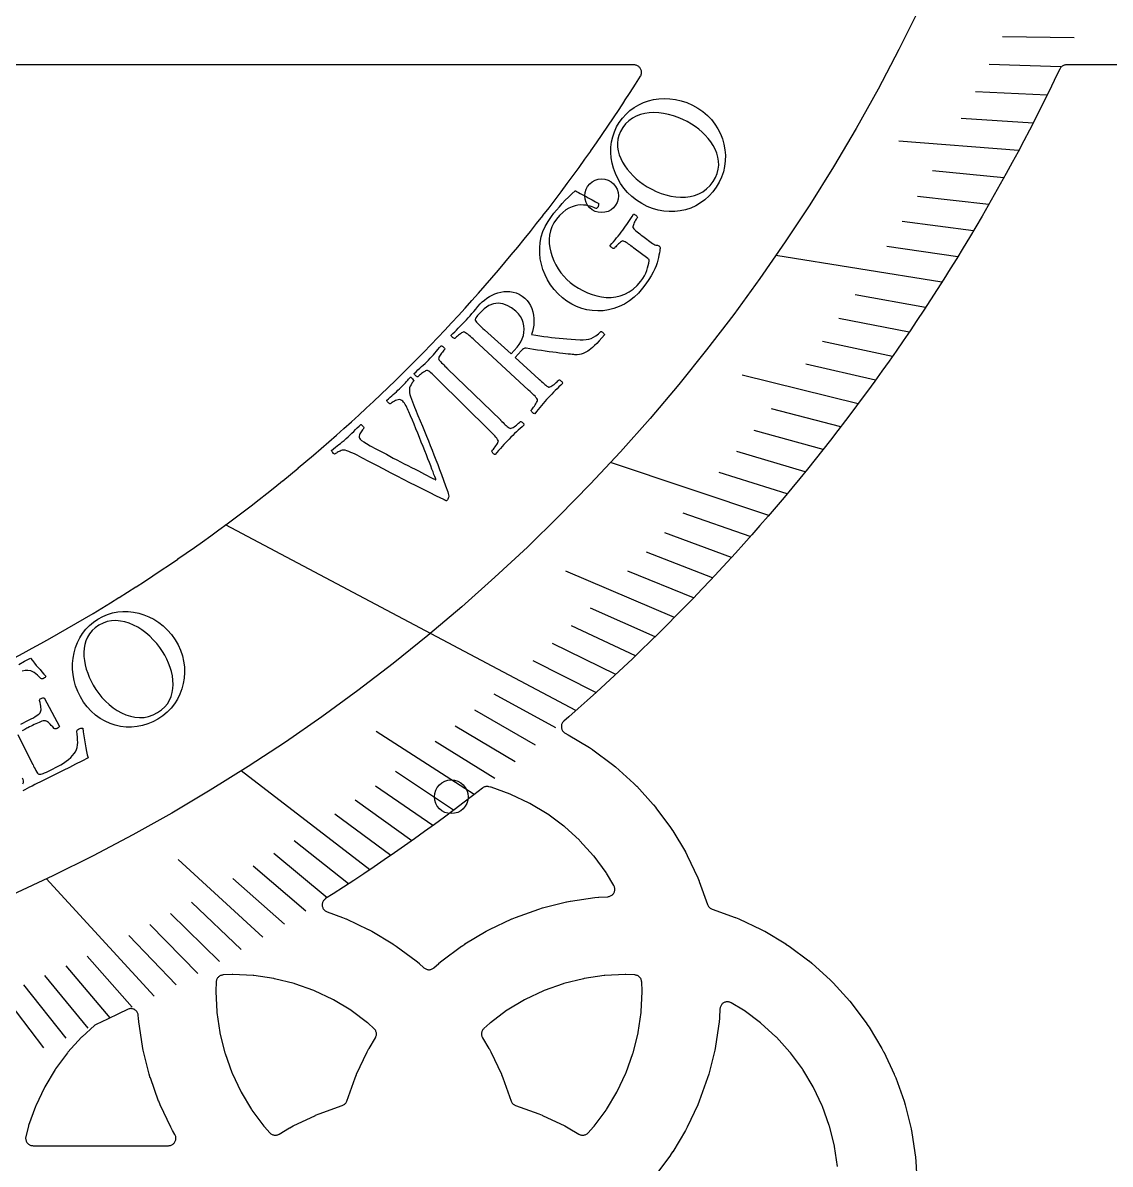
# Model space of a CAD drawing. Header units: millimetres. Extents: x -94 to 94, y -94 to 94.
# Drawn here: x 26.01 to 62.63, y -38.9 to -0.47 of the extents above; entities that cross this region are included whole.
import ezdxf

# ---------------------------------------------------------------- set-up
doc = ezdxf.new("R2010")
doc.units = ezdxf.units.MM
for name, color, linetype in [('CUT_INNER', 6, 'Continuous'), ('ENGRAVE', 7, 'Continuous'), ('ENGRAVE_FINE', 8, 'Continuous'), ('TEXT', 5, 'Continuous')]:
    doc.layers.add(name, color=color, linetype=linetype)

msp = doc.modelspace()

# ---------------------------------------------------------------- linework, layer by layer
at = {"layer": 'CUT_INNER'}
for points in [[(25.7277, -21.8462), (26.0256, -21.6882), (26.027, -21.6874), (26.3239, -21.5276), (26.3252, -21.5268), (26.6212, -21.3651), (26.6225, -21.3644), (26.9175, -21.2009), (26.9188, -21.2001), (27.2127, -21.0348), (27.2141, -21.034), (27.507, -20.8669), (27.5083, -20.8662), (27.8002, -20.6972), (27.8015, -20.6965), (28.0924, -20.5258), (28.0937, -20.525), (28.3835, -20.3525), (28.3848, -20.3517), (28.6735, -20.1774), (28.6748, -20.1766), (28.9625, -20.0006), (28.9638, -19.9998), (29.2503, -19.822), (29.2517, -19.8212), (29.5371, -19.6417), (29.5384, -19.6408), (29.8228, -19.4595), (29.8241, -19.4587), (30.1073, -19.2757), (30.1086, -19.2748), (30.3907, -19.0901), (30.392, -19.0892), (30.673, -18.9027), (30.6742, -18.9019), (30.9541, -18.7137), (30.9553, -18.7128), (31.234, -18.5229), (31.2353, -18.522), (31.5128, -18.3304), (31.514, -18.3295), (31.7903, -18.1362), (31.7916, -18.1353), (32.0667, -17.9402), (32.068, -17.9394), (32.3419, -17.7426), (32.3431, -17.7417), (32.6158, -17.5434), (32.6171, -17.5424), (32.8886, -17.3424), (32.8898, -17.3415), (33.16, -17.1398), (33.1613, -17.1388), (33.4303, -16.9355), (33.4315, -16.9345), (33.6993, -16.7295), (33.7005, -16.7286), (33.967, -16.5219), (33.9682, -16.521), (34.2334, -16.3127), (34.2346, -16.3117), (34.4985, -16.1018), (34.4997, -16.1008), (34.7624, -15.8893), (34.7636, -15.8883), (35.0249, -15.6752), (35.0261, -15.6742), (35.2861, -15.4595), (35.2873, -15.4585), (35.546, -15.2422), (35.5472, -15.2412), (35.8046, -15.0233), (35.8057, -15.0223), (36.0618, -14.8028), (36.0629, -14.8018), (36.3176, -14.5807), (36.3188, -14.5797), (36.5721, -14.3571), (36.5732, -14.3561), (36.8252, -14.1319), (36.8263, -14.1309), (37.0769, -13.9052), (37.078, -13.9042), (37.3272, -13.6769), (37.3283, -13.6759), (37.5761, -13.4471), (37.5772, -13.4461), (37.8236, -13.2158), (37.8247, -13.2148), (38.0697, -12.983), (38.0708, -12.9819), (38.3143, -12.7486), (38.3154, -12.7476), (38.5575, -12.5128), (38.5586, -12.5117), (38.7993, -12.2755), (38.8004, -12.2744), (39.0395, -12.0367), (39.0406, -12.0356), (39.2784, -11.7964), (39.2794, -11.7953), (39.5157, -11.5546), (39.5168, -11.5535), (39.7515, -11.3115), (39.7526, -11.3103), (39.9859, -11.0668), (39.987, -11.0657), (40.2187, -10.8208), (40.2198, -10.8196), (40.4501, -10.5733), (40.4511, -10.5721), (40.6799, -10.3244), (40.6809, -10.3232), (40.9082, -10.074), (40.9092, -10.0729), (41.1349, -9.8223), (41.1359, -9.8212), (41.3601, -9.5693), (41.3611, -9.5681), (41.5837, -9.3148), (41.5847, -9.3136), (41.8058, -9.0589), (41.8068, -9.0578), (42.0263, -8.8018), (42.0273, -8.8006), (42.2452, -8.5432), (42.2462, -8.542), (42.4625, -8.2833), (42.4635, -8.2821), (42.6782, -8.0221), (42.6792, -8.0209), (42.8923, -7.7596), (42.8933, -7.7584), (43.1048, -7.4958), (43.1058, -7.4946), (43.3157, -7.2306), (43.3166, -7.2294), (43.5249, -6.9642), (43.5259, -6.963), (43.7325, -6.6965), (43.7335, -6.6953), (43.9385, -6.4275), (43.9394, -6.4263), (44.1428, -6.1573), (44.1437, -6.1561), (44.3455, -5.8858), (44.3464, -5.8846), (44.5464, -5.6131), (44.5473, -5.6119), (44.7457, -5.3391), (44.7466, -5.3379), (44.9433, -5.064), (44.9442, -5.0627), (45.1393, -4.7876), (45.1401, -4.7864), (45.3335, -4.51), (45.3343, -4.5088), (45.526, -4.2313), (45.5269, -4.23), (45.7168, -3.9514), (45.7176, -3.9501), (45.9059, -3.6703), (45.9067, -3.669), (46.0932, -3.388), (46.0941, -3.3867), (46.2788, -3.1046), (46.2797, -3.1033), (46.4627, -2.8201), (46.4635, -2.8188), (46.6448, -2.5344), (46.6456, -2.5331), (46.8092, -2.2731), (46.8211, -2.252), (46.8309, -2.2298), (46.8385, -2.2068), (46.8438, -2.1832), (46.8468, -2.1592), (46.8475, -2.135), (46.8459, -2.1108), (46.8419, -2.0869), (46.8356, -2.0635), (46.8271, -2.0409), (46.8164, -2.0191), (46.8037, -1.9985), (46.789, -1.9792), (46.7726, -1.9615), (46.7545, -1.9454), (46.7349, -1.9311), (46.714, -1.9188), (46.6921, -1.9086), (46.6692, -1.9005), (46.6457, -1.8947), (46.6218, -1.8912), (46.5976, -1.89), (22.5506, -1.89)], [(89.4993, -1.89), (61.1564, -1.89), (61.1309, -1.8913), (61.1056, -1.8952), (61.0809, -1.9017), (61.0569, -1.9107), (61.034, -1.922), (61.0124, -1.9357), (60.9922, -1.9515), (60.9738, -1.9692), (60.9573, -1.9888), (60.9429, -2.0099), (60.9308, -2.0324), (60.8378, -2.2274), (60.6573, -2.6002), (60.4745, -2.9718), (60.2894, -3.3423), (60.1021, -3.7117), (59.9125, -4.0799), (59.7206, -4.4469), (59.5265, -4.8128), (59.3302, -5.1774), (59.1316, -5.5408), (58.9308, -5.9031), (58.7278, -6.264), (58.5226, -6.6237), (58.3151, -6.9822), (58.1055, -7.3394), (57.8937, -7.6953), (57.6797, -8.0498), (57.4635, -8.4031), (57.2452, -8.755), (57.0247, -9.1056), (56.802, -9.4548), (56.5773, -9.8027), (56.3503, -10.1491), (56.1213, -10.4942), (55.8902, -10.8378), (55.6569, -11.18), (55.4216, -11.5208), (55.1842, -11.8602), (54.9447, -12.198), (54.7031, -12.5344), (54.4595, -12.8693), (54.2138, -13.2027), (53.966, -13.5346), (53.7163, -13.865), (53.4645, -14.1938), (53.2107, -14.5211), (52.9549, -14.8468), (52.6971, -15.171), (52.4374, -15.4935), (52.1756, -15.8145), (51.9119, -16.1338), (51.6462, -16.4515), (51.3786, -16.7676), (51.1091, -17.082), (50.8376, -17.3948), (50.5642, -17.7059), (50.2889, -18.0153), (50.0118, -18.323), (49.7327, -18.629), (49.4518, -18.9333), (49.169, -19.2359), (48.8843, -19.5367), (48.5978, -19.8358), (48.3095, -20.1331), (48.0194, -20.4286), (47.7274, -20.7224), (47.4337, -21.0143), (47.1382, -21.3045), (46.8409, -21.5928), (46.5418, -21.8793), (46.241, -22.1639), (45.9384, -22.4468), (45.6341, -22.7277), (45.3281, -23.0068), (45.0204, -23.284), (44.711, -23.5592), (44.3999, -23.8326), (44.2337, -23.9769), (44.2162, -23.9936), (44.2004, -24.012), (44.1865, -24.0318), (44.1745, -24.0528), (44.1647, -24.0749), (44.157, -24.0978), (44.1515, -24.1214), (44.1484, -24.1453), (44.1476, -24.1695), (44.1491, -24.1937), (44.153, -24.2175), (44.1591, -24.2409), (44.1675, -24.2636), (44.1781, -24.2854), (44.1907, -24.306), (44.2052, -24.3254), (44.2215, -24.3432), (44.2395, -24.3594), (44.2589, -24.3738), (44.2797, -24.3862), (44.3767, -24.438), (44.382, -24.4411), (45.0927, -24.867), (45.0978, -24.8703), (45.2007, -24.939), (45.2057, -24.9425), (45.8712, -25.4361), (45.876, -25.4398), (45.9716, -25.5183), (45.9763, -25.5223), (46.5901, -26.0787), (46.5946, -26.0829), (46.6821, -26.1704), (46.6863, -26.1749), (47.2427, -26.7887), (47.2467, -26.7934), (47.3252, -26.889), (47.3289, -26.8938), (47.8225, -27.5593), (47.826, -27.5643), (47.8947, -27.6672), (47.898, -27.6723), (48.3239, -28.383), (48.327, -28.3883), (48.3853, -28.4974), (48.388, -28.5029), (48.7423, -29.2518), (48.7447, -29.2575), (48.7921, -29.3717), (48.7943, -29.3775), (49.0729, -30.156), (49.0822, -30.1787), (49.0938, -30.2003), (49.1074, -30.2207), (49.123, -30.2397), (49.1403, -30.257), (49.1593, -30.2726), (49.1797, -30.2862), (49.2013, -30.2978), (49.224, -30.3071), (50.0025, -30.5857), (50.0083, -30.5879), (50.1225, -30.6353), (50.1282, -30.6377), (50.8771, -30.992), (50.8826, -30.9947), (50.9917, -31.053), (50.997, -31.0561), (51.7077, -31.482), (51.7128, -31.4853), (51.8157, -31.554), (51.8207, -31.5575), (52.4862, -32.0511), (52.491, -32.0548), (52.5866, -32.1333), (52.5913, -32.1373), (53.2051, -32.6937), (53.2096, -32.6979), (53.2971, -32.7854), (53.3013, -32.7899), (53.8577, -33.4037), (53.8617, -33.4084), (53.9402, -33.504), (53.9439, -33.5088), (54.4375, -34.1743), (54.441, -34.1793), (54.5097, -34.2822), (54.513, -34.2873), (54.9389, -34.998), (54.942, -35.0033), (55.0003, -35.1124), (55.003, -35.1179), (55.3573, -35.8668), (55.3597, -35.8725), (55.4071, -35.9867), (55.4093, -35.9925), (55.6884, -36.7725), (55.6903, -36.7784), (55.7262, -36.8967), (55.7279, -36.9026), (55.9292, -37.7063), (55.9305, -37.7123), (55.9547, -37.8336), (55.9557, -37.8397), (56.0773, -38.6592), (56.078, -38.6653), (56.0902, -38.7884), (56.0906, -38.7945), (56.1313, -39.622)], [(53.449, -38.974), (53.3492, -38.3013), (53.3445, -38.2773), (53.1792, -37.6176), (53.1721, -37.5941), (52.943, -36.9537), (52.9336, -36.9311), (52.6428, -36.3163), (52.6312, -36.2946), (52.2816, -35.7113), (52.268, -35.6909), (51.8628, -35.1447), (51.8473, -35.1257), (51.3906, -34.6218), (51.3732, -34.6044), (50.8693, -34.1477), (50.8503, -34.1322), (50.3041, -33.727), (50.2837, -33.7134), (49.8687, -33.4647), (49.8471, -33.4531), (49.8244, -33.4437), (49.801, -33.4366), (49.7769, -33.4318), (49.7525, -33.4294), (49.728, -33.4294), (49.7035, -33.4318), (49.6795, -33.4366), (49.656, -33.4437), (49.6333, -33.4531), (49.6117, -33.4647), (49.5913, -33.4783), (49.5723, -33.4939), (49.555, -33.5112), (49.5394, -33.5302), (49.5258, -33.5506), (49.5142, -33.5722), (49.5048, -33.5949), (49.4977, -33.6184), (49.4929, -33.6424), (49.4905, -33.6669), (49.4756, -33.9705), (49.4752, -33.9766), (49.463, -34.0997), (49.4623, -34.1058), (49.3407, -34.9253), (49.3397, -34.9314), (49.3155, -35.0527), (49.3142, -35.0587), (49.1129, -35.8624), (49.1112, -35.8683), (49.0753, -35.9866), (49.0734, -35.9925), (48.7943, -36.7725), (48.7921, -36.7783), (48.7447, -36.8925), (48.7423, -36.8982), (48.388, -37.6471), (48.3853, -37.6526), (48.327, -37.7617), (48.3239, -37.767), (47.898, -38.4777), (47.8947, -38.4828), (47.826, -38.5857), (47.8225, -38.5907), (47.3289, -39.2562)]]:
    msp.add_lwpolyline(points, dxfattribs=at)
for points in [[(36.1907, -29.9704), (36.1724, -29.9862), (36.1557, -30.0038), (36.1407, -30.0229), (36.1277, -30.0433), (36.1167, -30.0649), (36.1079, -30.0875), (36.1013, -30.1108), (36.097, -30.1346), (36.095, -30.1588), (36.0954, -30.183), (36.0981, -30.2071), (36.1031, -30.2308), (36.1104, -30.2539), (36.1199, -30.2762), (36.1315, -30.2975), (36.1451, -30.3175), (36.1606, -30.3362), (36.1779, -30.3532), (36.1967, -30.3685), (36.2169, -30.3819), (36.2383, -30.3933), (36.2606, -30.4025), (36.7725, -30.5857), (36.7783, -30.5879), (36.8925, -30.6353), (36.8982, -30.6377), (37.6471, -30.992), (37.6526, -30.9947), (37.7617, -31.053), (37.767, -31.0561), (38.4777, -31.482), (38.4828, -31.4853), (38.5857, -31.554), (38.5907, -31.5575), (39.2562, -32.0511), (39.261, -32.0548), (39.3566, -32.1333), (39.3613, -32.1373), (39.5221, -32.2831), (39.5411, -32.2987), (39.5615, -32.3123), (39.5831, -32.3239), (39.6058, -32.3333), (39.6293, -32.3404), (39.6533, -32.3452), (39.6777, -32.3476), (39.7023, -32.3476), (39.7267, -32.3452), (39.7507, -32.3404), (39.7742, -32.3333), (39.7969, -32.3239), (39.8185, -32.3123), (39.8389, -32.2987), (39.8579, -32.2831), (40.0187, -32.1373), (40.0234, -32.1333), (40.119, -32.0548), (40.1238, -32.0511), (40.7893, -31.5575), (40.7943, -31.554), (40.8972, -31.4853), (40.9023, -31.482), (41.613, -31.0561), (41.6183, -31.053), (41.7274, -30.9947), (41.7329, -30.992), (42.4818, -30.6377), (42.4875, -30.6353), (42.6017, -30.5879), (42.6075, -30.5857), (43.3875, -30.3066), (43.3934, -30.3047), (43.5117, -30.2688), (43.5176, -30.2671), (44.3213, -30.0658), (44.3273, -30.0645), (44.4486, -30.0403), (44.4547, -30.0393), (45.2742, -29.9177), (45.2803, -29.917), (45.4034, -29.9048), (45.4095, -29.9044), (45.7131, -29.8895), (45.7376, -29.8871), (45.7616, -29.8823), (45.7851, -29.8752), (45.8078, -29.8658), (45.8294, -29.8542), (45.8498, -29.8406), (45.8688, -29.825), (45.8861, -29.8077), (45.9017, -29.7887), (45.9153, -29.7683), (45.9269, -29.7467), (45.9363, -29.724), (45.9434, -29.7005), (45.9482, -29.6765), (45.9506, -29.652), (45.9506, -29.6275), (45.9482, -29.6031), (45.9434, -29.579), (45.9363, -29.5556), (45.9269, -29.5329), (45.9153, -29.5113), (45.6666, -29.0963), (45.653, -29.0759), (45.2478, -28.5297), (45.2323, -28.5107), (44.7756, -28.0068), (44.7582, -27.9894), (44.2543, -27.5327), (44.2353, -27.5172), (43.6891, -27.112), (43.6687, -27.0984), (43.0854, -26.7488), (43.0637, -26.7372), (42.4489, -26.4464), (42.4263, -26.437), (41.7859, -26.2079), (41.7624, -26.2008), (41.7067, -26.1868), (41.6821, -26.182), (41.6571, -26.1796), (41.6319, -26.1797), (41.6069, -26.1824), (41.5824, -26.1876), (41.5584, -26.1952), (41.5353, -26.2052), (41.5134, -26.2174), (41.4928, -26.2318), (41.199, -26.4596), (40.8702, -26.7114), (40.5398, -26.9612), (40.2079, -27.2089), (39.8745, -27.4546), (39.5396, -27.6982), (39.2033, -27.9398), (38.8654, -28.1793), (38.5261, -28.4167), (38.1853, -28.6521), (37.8431, -28.8853), (37.4994, -29.1165), (37.1544, -29.3455), (36.8079, -29.5724), (36.4601, -29.7972), (36.2105, -29.9564)], [(36.7937, -36.9128), (36.8153, -36.9012), (36.8357, -36.8876), (36.8547, -36.872), (36.872, -36.8547), (36.8876, -36.8357), (36.9012, -36.8153), (36.9128, -36.7937), (36.9221, -36.771), (37.2007, -35.9925), (37.2029, -35.9867), (37.2503, -35.8725), (37.2527, -35.8668), (37.607, -35.1179), (37.6097, -35.1124), (37.668, -35.0033), (37.6711, -34.998), (37.8846, -34.6417), (37.8962, -34.62), (37.9056, -34.5974), (37.9127, -34.5739), (37.9175, -34.5498), (37.9199, -34.5254), (37.9199, -34.5009), (37.9175, -34.4764), (37.9127, -34.4524), (37.9056, -34.4289), (37.8962, -34.4062), (37.8846, -34.3846), (37.871, -34.3642), (37.8554, -34.3452), (37.8381, -34.3279), (37.6393, -34.1477), (37.6203, -34.1322), (37.0741, -33.727), (37.0537, -33.7134), (36.4704, -33.3638), (36.4487, -33.3522), (35.8339, -33.0614), (35.8113, -33.052), (35.1709, -32.8229), (35.1474, -32.8158), (34.4877, -32.6505), (34.4637, -32.6458), (33.791, -32.546), (33.7665, -32.5436), (33.0873, -32.5102), (33.0627, -32.5102), (32.7624, -32.525), (32.738, -32.5274), (32.7139, -32.5321), (32.6904, -32.5393), (32.6678, -32.5487), (32.6461, -32.5602), (32.6257, -32.5739), (32.6068, -32.5894), (32.5894, -32.6068), (32.5739, -32.6257), (32.5602, -32.6461), (32.5487, -32.6678), (32.5393, -32.6904), (32.5321, -32.7139), (32.5274, -32.738), (32.525, -32.7624), (32.5102, -33.0627), (32.5102, -33.0873), (32.5436, -33.7665), (32.546, -33.791), (32.6458, -34.4637), (32.6505, -34.4877), (32.8158, -35.1474), (32.8229, -35.1709), (33.052, -35.8113), (33.0614, -35.8339), (33.3522, -36.4487), (33.3638, -36.4704), (33.7134, -37.0537), (33.727, -37.0741), (34.1322, -37.6203), (34.1477, -37.6393), (34.3279, -37.8381), (34.3452, -37.8554), (34.3642, -37.871), (34.3846, -37.8846), (34.4062, -37.8962), (34.4289, -37.9056), (34.4524, -37.9127), (34.4764, -37.9175), (34.5009, -37.9199), (34.5254, -37.9199), (34.5498, -37.9175), (34.5739, -37.9127), (34.5974, -37.9056), (34.62, -37.8962), (34.6417, -37.8846), (34.998, -37.6711), (35.0033, -37.668), (35.1124, -37.6097), (35.1179, -37.607), (35.8668, -37.2527), (35.8725, -37.2503), (35.9867, -37.2029), (35.9925, -37.2007), (36.771, -36.9221)], [(42.4672, -36.7937), (42.4788, -36.8153), (42.4924, -36.8357), (42.508, -36.8547), (42.5253, -36.872), (42.5443, -36.8876), (42.5647, -36.9012), (42.5863, -36.9128), (42.609, -36.9221), (43.3875, -37.2007), (43.3933, -37.2029), (43.5075, -37.2503), (43.5132, -37.2527), (44.2621, -37.607), (44.2676, -37.6097), (44.3767, -37.668), (44.382, -37.6711), (44.7383, -37.8846), (44.76, -37.8962), (44.7826, -37.9056), (44.8061, -37.9127), (44.8302, -37.9175), (44.8546, -37.9199), (44.8791, -37.9199), (44.9036, -37.9175), (44.9276, -37.9127), (44.9511, -37.9056), (44.9738, -37.8962), (44.9954, -37.8846), (45.0158, -37.871), (45.0348, -37.8554), (45.0521, -37.8381), (45.2323, -37.6393), (45.2478, -37.6203), (45.653, -37.0741), (45.6666, -37.0537), (46.0162, -36.4704), (46.0278, -36.4487), (46.3186, -35.8339), (46.328, -35.8113), (46.5571, -35.1709), (46.5642, -35.1474), (46.7295, -34.4877), (46.7342, -34.4637), (46.834, -33.791), (46.8364, -33.7665), (46.8698, -33.0873), (46.8698, -33.0627), (46.855, -32.7624), (46.8526, -32.738), (46.8479, -32.7139), (46.8407, -32.6904), (46.8313, -32.6678), (46.8198, -32.6461), (46.8061, -32.6257), (46.7906, -32.6068), (46.7732, -32.5894), (46.7543, -32.5739), (46.7339, -32.5602), (46.7122, -32.5487), (46.6896, -32.5393), (46.6661, -32.5321), (46.642, -32.5274), (46.6176, -32.525), (46.3173, -32.5102), (46.2927, -32.5102), (45.6135, -32.5436), (45.589, -32.546), (44.9163, -32.6458), (44.8923, -32.6505), (44.2326, -32.8158), (44.2091, -32.8229), (43.5687, -33.052), (43.5461, -33.0614), (42.9313, -33.3522), (42.9096, -33.3638), (42.3263, -33.7134), (42.3059, -33.727), (41.7597, -34.1322), (41.7407, -34.1477), (41.5419, -34.3279), (41.5246, -34.3452), (41.509, -34.3642), (41.4954, -34.3846), (41.4838, -34.4062), (41.4744, -34.4289), (41.4673, -34.4524), (41.4625, -34.4764), (41.4601, -34.5009), (41.4601, -34.5254), (41.4625, -34.5498), (41.4673, -34.5739), (41.4744, -34.5974), (41.4838, -34.62), (41.4954, -34.6417), (41.7089, -34.998), (41.712, -35.0033), (41.7703, -35.1124), (41.773, -35.1179), (42.1273, -35.8668), (42.1297, -35.8725), (42.1771, -35.9867), (42.1793, -35.9925), (42.4579, -36.771)], [(28.4612, -34.1993), (28.4404, -34.2131), (28.421, -34.229), (28.0068, -34.6044), (27.9894, -34.6218), (27.5327, -35.1257), (27.5172, -35.1447), (27.112, -35.6909), (27.0984, -35.7113), (26.7488, -36.2946), (26.7372, -36.3163), (26.4464, -36.9311), (26.437, -36.9537), (26.2079, -37.5941), (26.2008, -37.6176), (26.1146, -37.9618), (26.1099, -37.9852), (26.1075, -38.0089), (26.1073, -38.0328), (26.1094, -38.0566), (26.1138, -38.0801), (26.1204, -38.1031), (26.1292, -38.1253), (26.14, -38.1466), (26.1529, -38.1667), (26.1676, -38.1855), (26.184, -38.2029), (26.202, -38.2186), (26.2214, -38.2325), (26.2421, -38.2445), (26.2638, -38.2544), (26.2864, -38.2623), (26.3096, -38.2679), (26.3332, -38.2714), (26.3571, -38.2725), (30.9177, -38.2725), (30.9417, -38.2714), (30.9654, -38.2679), (30.9887, -38.2622), (31.0113, -38.2543), (31.0331, -38.2443), (31.0538, -38.2322), (31.0733, -38.2182), (31.0913, -38.2024), (31.1078, -38.1849), (31.1224, -38.166), (31.1352, -38.1457), (31.146, -38.1243), (31.1548, -38.102), (31.1613, -38.0789), (31.1656, -38.0553), (31.1676, -38.0314), (31.1673, -38.0074), (31.1647, -37.9836), (31.1598, -37.9601), (31.1527, -37.9372), (31.1435, -37.9151), (31.1322, -37.894), (31.0561, -37.767), (31.053, -37.7617), (30.9947, -37.6526), (30.992, -37.6471), (30.6377, -36.8982), (30.6353, -36.8925), (30.5879, -36.7783), (30.5857, -36.7725), (30.3066, -35.9925), (30.3047, -35.9866), (30.2688, -35.8683), (30.2671, -35.8624), (30.0658, -35.0587), (30.0645, -35.0527), (30.0403, -34.9314), (30.0393, -34.9253), (29.9177, -34.1058), (29.917, -34.0997), (29.9048, -33.9766), (29.9044, -33.9705), (29.9007, -33.8961), (29.8983, -33.8716), (29.8935, -33.8474), (29.8863, -33.8238), (29.8768, -33.8011), (29.8652, -33.7794), (29.8514, -33.7589), (29.8357, -33.7399), (29.8183, -33.7225), (29.7991, -33.707), (29.7786, -33.6934), (29.7568, -33.6818), (29.734, -33.6725), (29.7103, -33.6655), (29.6861, -33.6609), (29.6616, -33.6586), (29.6369, -33.6588), (29.6124, -33.6614), (29.5883, -33.6664), (29.5648, -33.6737), (29.5421, -33.6834), (29.2328, -33.8332), (28.859, -34.0114), (28.4837, -34.1875), (28.4834, -34.1876)]]:
    msp.add_lwpolyline(points, close=True, dxfattribs=at)
at = {"layer": 'ENGRAVE'}
for points in [[(56.9616, -9.205), (51.3741, -8.3021)], [(51.1315, -17.056), (45.8038, -15.2788)], [(44.6411, -23.6209), (32.8414, -17.3773)], [(37.6931, -28.9866), (33.3601, -25.6545)], [(30.4344, -33.241), (26.8037, -29.2755)]]:
    msp.add_lwpolyline(points, dxfattribs=at)
for centre, radius in [((0, 27.004), 62.3363), ((45.5034, -6.2956), 0.567), ((40.4407, -26.5283), 0.567)]:
    msp.add_circle(centre, radius, dxfattribs=at)
at = {"layer": 'ENGRAVE_FINE'}
for points in [[(61.4204, -0.9826), (59.0001, -0.9438)], [(60.9697, -1.9513), (58.5505, -1.8739)], [(60.507, -2.9062), (58.0897, -2.7901)], [(60.0326, -3.8473), (57.6179, -3.6925)], [(59.5469, -4.7746), (55.5187, -4.4516)], [(59.0503, -5.6881), (56.643, -5.4562)], [(58.5432, -6.5878), (56.1407, -6.3175)], [(58.0258, -7.4739), (55.6288, -7.1651)], [(57.4985, -8.3463), (55.1078, -7.9992)], [(56.4155, -10.0502), (54.0396, -9.6269)], [(55.8604, -10.8818), (53.4929, -10.4206)], [(55.2966, -11.7), (52.9384, -11.201)], [(54.7245, -12.5048), (52.3762, -11.9682)], [(54.1443, -13.2962), (50.2398, -12.3374)], [(53.5563, -14.0744), (51.23, -13.4631)], [(52.9608, -14.8394), (50.6466, -14.191)], [(52.358, -15.5913), (50.0565, -14.9059)], [(51.7481, -16.3301), (49.4602, -15.6081)], [(50.5083, -17.769), (48.2494, -16.9743)], [(49.8789, -18.4692), (47.6355, -17.6385)], [(49.2433, -19.1567), (47.0162, -18.2903)], [(47.9547, -20.494), (44.2935, -18.9293)], [(48.6018, -19.8316), (46.3917, -18.9298)], [(47.3022, -21.1439), (45.1278, -20.172)], [(46.6443, -21.7815), (44.4889, -20.775)], [(45.9814, -22.4068), (43.8456, -21.366)], [(45.3136, -23.0199), (43.1981, -21.9452)], [(43.9641, -24.21), (41.891, -23.0684)], [(43.2827, -24.7871), (41.2318, -23.6126)], [(42.5971, -25.3525), (40.569, -24.1454)], [(41.214, -26.4481), (37.9076, -24.3263)], [(41.9075, -25.9061), (39.9027, -24.6668)], [(40.5167, -26.9785), (38.5606, -25.676)], [(39.8159, -27.4975), (37.8849, -26.164)], [(39.1115, -28.0051), (37.2064, -26.641)], [(38.4039, -28.5015), (36.5251, -27.1071)], [(36.9792, -29.4607), (35.1548, -28.0072)], [(34.0952, -31.2475), (31.2437, -28.6342)], [(36.2623, -29.9237), (34.466, -28.4414)], [(35.5426, -30.3758), (33.7749, -28.8651)], [(34.8202, -30.817), (33.0816, -29.2784)], [(33.3676, -31.6673), (31.6889, -30.0741)], [(32.6377, -32.0764), (30.9897, -30.4568)], [(31.9054, -32.4751), (30.2886, -30.8294)], [(31.171, -32.8632), (29.5858, -31.192)], [(29.6958, -33.6085), (28.1755, -31.8878)], [(26.7229, -34.9767), (24.4121, -31.9522)], [(28.9553, -33.9657), (27.468, -32.2211)], [(28.2129, -34.3128), (26.7591, -32.5447)], [(27.4687, -34.6498), (26.0489, -32.8588)]]:
    msp.add_lwpolyline(points, dxfattribs=at)
at = {"layer": 'TEXT'}
for points in [[(46.0989, -3.8236), (46.2069, -3.6776), (46.3264, -3.5455), (46.4576, -3.4271), (46.6005, -3.3224), (46.753, -3.2324), (46.913, -3.1581), (47.0805, -3.0994), (47.2558, -3.0564), (47.4364, -3.0297), (47.6201, -3.02), (47.8069, -3.0272), (47.9969, -3.0516), (48.1876, -3.0946), (48.3764, -3.1579), (48.5635, -3.2416), (48.7487, -3.3459), (48.9148, -3.4604), (49.065, -3.5872), (49.199, -3.7264), (49.3169, -3.8782), (49.4183, -4.0395), (49.5033, -4.2072), (49.5716, -4.3815), (49.6231, -4.5623), (49.6571, -4.7468), (49.6724, -4.9322), (49.6691, -5.1183), (49.6471, -5.3051), (49.606, -5.4894), (49.5452, -5.6681), (49.4649, -5.8409), (49.3651, -6.0078), (49.251, -6.1618), (49.1244, -6.3015), (48.9854, -6.4265), (48.8342, -6.5368), (48.6736, -6.6308), (48.5064, -6.7067), (48.3327, -6.7647), (48.1525, -6.8046), (47.9684, -6.8261), (47.7826, -6.8289), (47.5954, -6.8129), (47.4066, -6.7783), (47.219, -6.7243), (47.0354, -6.6498), (46.8558, -6.5552), (46.6799, -6.4405), (46.5213, -6.3156), (46.3786, -6.1798), (46.2518, -6.0334), (46.1407, -5.8763), (46.0455, -5.7117), (45.9664, -5.5429), (45.9034, -5.3698), (45.8562, -5.1924), (45.8257, -5.0132), (45.8125, -4.8346), (45.8166, -4.6565), (45.8379, -4.4789), (45.8767, -4.3049), (45.933, -4.1378), (46.0071, -3.9774), (46.0989, -3.8236)], [(46.2177, -3.9987), (46.1412, -4.1287), (46.0858, -4.2594), (46.0515, -4.3908), (46.0382, -4.5231), (46.043, -4.655), (46.0629, -4.785), (46.0978, -4.9132), (46.1478, -5.0396), (46.2106, -5.1633), (46.2841, -5.2834), (46.3683, -5.3997), (46.4631, -5.5124), (46.5657, -5.6198), (46.673, -5.7205), (46.785, -5.8144), (46.9018, -5.9015), (47.0436, -5.994), (47.1917, -6.077), (47.346, -6.1503), (47.5068, -6.2138), (47.6708, -6.2658), (47.8349, -6.3044), (47.9993, -6.3296), (48.164, -6.3413), (48.3259, -6.3379), (48.4824, -6.318), (48.6334, -6.2814), (48.7788, -6.2283), (48.9156, -6.1565), (49.0408, -6.0642), (49.1542, -5.9515), (49.2557, -5.8183), (49.3368, -5.6799), (49.3956, -5.5413), (49.4322, -5.4028), (49.4465, -5.2645), (49.4416, -5.1274), (49.4203, -4.9926), (49.3827, -4.8601), (49.3289, -4.73), (49.2614, -4.6038), (49.1829, -4.4828), (49.0935, -4.3671), (48.9933, -4.2566), (48.8854, -4.1525), (48.7732, -4.0558), (48.6567, -3.9666), (48.536, -3.8847), (48.3903, -3.7987), (48.2392, -3.7227), (48.0827, -3.6564), (47.9209, -3.5999), (47.7567, -3.5547), (47.593, -3.5224), (47.4298, -3.5028), (47.2672, -3.4959), (47.1081, -3.5028), (46.9556, -3.5245), (46.8096, -3.5611), (46.6701, -3.6125), (46.5396, -3.6807), (46.4208, -3.7678), (46.3136, -3.8737), (46.2177, -3.9987)], [(46.593, -8.0552), (46.5859, -8.0499), (46.5788, -8.0445), (46.5716, -8.0392), (46.5645, -8.0338), (46.5574, -8.0284), (46.5503, -8.0231), (46.5431, -8.0177), (46.536, -8.0123), (46.4918, -7.9793), (46.4495, -7.9482), (46.409, -7.9189), (46.3704, -7.8914), (46.3337, -7.8669), (46.2993, -7.8462), (46.267, -7.8296), (46.2368, -7.8168), (46.2185, -7.813), (46.1957, -7.8182), (46.1684, -7.8325), (46.1366, -7.8559), (46.1028, -7.8845), (46.0698, -7.9145), (46.0375, -7.9461), (46.0059, -7.979), (45.9773, -8.0103), (45.9537, -8.0366), (45.9353, -8.058), (45.9219, -8.0745), (45.9059, -8.0723), (45.8875, -8.0658), (45.8666, -8.0552), (45.8433, -8.0404), (45.8216, -8.0236), (45.8054, -8.0068), (45.7948, -7.9901), (45.7897, -7.9735), (45.8454, -7.9059), (45.9007, -7.8399), (45.9557, -7.7754), (46.0102, -7.7125), (46.064, -7.6498), (46.1164, -7.5861), (46.1676, -7.5215), (46.2175, -7.4559), (46.2671, -7.3881), (46.3139, -7.3213), (46.3578, -7.2557), (46.399, -7.1912), (46.4399, -7.1261), (46.4834, -7.0588), (46.5293, -6.9891), (46.5776, -6.9172), (46.595, -6.9173), (46.614, -6.9228), (46.6347, -6.9335), (46.657, -6.9495), (46.6778, -6.9676), (46.6939, -6.9846), (46.7054, -7.0005), (46.7121, -7.0152), (46.7002, -7.0325), (46.6853, -7.0558), (46.6673, -7.0852), (46.6463, -7.1205), (46.6248, -7.1587), (46.6053, -7.1966), (46.5879, -7.2341), (46.5725, -7.2714), (46.5612, -7.3057), (46.5563, -7.3346), (46.5577, -7.3581), (46.5654, -7.3762), (46.5899, -7.4074), (46.6201, -7.4396), (46.6561, -7.4729), (46.6978, -7.5071), (46.7433, -7.5424), (46.7908, -7.5787), (46.8404, -7.616), (46.892, -7.6544), (47.2218, -7.8981), (47.2588, -7.9231), (47.2932, -7.9416), (47.3251, -7.9535), (47.3544, -7.9588), (47.3814, -7.9623), (47.4061, -7.9689), (47.4285, -7.9784), (47.4488, -7.991), (47.4574, -7.9988), (47.4641, -8.0079), (47.4688, -8.0184), (47.4716, -8.0303), (47.4723, -8.0468), (47.471, -8.0711), (47.4676, -8.1032), (47.462, -8.1432), (47.4494, -8.2157), (47.4344, -8.2926), (47.4169, -8.374), (47.3969, -8.4597), (47.3712, -8.5509), (47.3366, -8.6488), (47.2931, -8.7534), (47.2405, -8.8646), (47.1756, -8.9843), (47.0948, -9.1144), (46.9981, -9.2548), (46.8853, -9.4053), (46.7465, -9.568), (46.5979, -9.7112), (46.4396, -9.835), (46.2719, -9.9393), (46.0978, -10.0241), (45.9205, -10.0897), (45.74, -10.136), (45.5565, -10.1631), (45.3726, -10.1715), (45.1908, -10.1616), (45.0113, -10.1336), (44.834, -10.0874), (44.6614, -10.0236), (44.4957, -9.9426), (44.3369, -9.8444), (44.185, -9.7294), (44.0354, -9.5934), (43.9021, -9.4478), (43.7848, -9.2926), (43.6835, -9.1281), (43.5983, -8.9567), (43.5294, -8.7813), (43.4766, -8.6016), (43.4399, -8.4179), (43.4205, -8.2324), (43.4198, -8.0476), (43.4375, -7.8635), (43.4738, -7.6799), (43.5293, -7.4994), (43.6045, -7.3248), (43.6996, -7.1557), (43.8146, -6.992), (43.8999, -6.8842), (43.9893, -6.7755), (44.0827, -6.6658), (44.1801, -6.5551), (44.282, -6.4451), (44.3891, -6.3375), (44.5013, -6.2323), (44.6187, -6.1294), (44.6256, -6.1329), (44.6461, -6.1436), (44.6804, -6.1613), (44.7284, -6.1861), (44.7855, -6.2158), (44.8469, -6.2483), (44.9128, -6.2836), (44.9831, -6.3216), (45.054, -6.3601), (45.1217, -6.3967), (45.1862, -6.4313), (45.2475, -6.4639), (45.301, -6.4925), (45.3419, -6.515), (45.3703, -6.5313), (45.3862, -6.5414), (45.3957, -6.5485), (45.4019, -6.5602), (45.4046, -6.5765), (45.4038, -6.5975), (45.4, -6.6202), (45.3933, -6.6417), (45.3838, -6.662), (45.3714, -6.6811), (45.3589, -6.6961), (45.3455, -6.7086), (45.3311, -6.7186), (45.3158, -6.7261), (45.2814, -6.7101), (45.2374, -6.692), (45.184, -6.6717), (45.1211, -6.6492), (45.0502, -6.6286), (44.9731, -6.6139), (44.8896, -6.6051), (44.7999, -6.6022), (44.7055, -6.6088), (44.6081, -6.6286), (44.5076, -6.6614), (44.404, -6.7073), (44.2989, -6.7703), (44.1937, -6.8545), (44.0882, -6.9598), (43.9823, -7.0862), (43.8975, -7.2101), (43.8311, -7.3394), (43.783, -7.4743), (43.7532, -7.6149), (43.7401, -7.7589), (43.7419, -7.9038), (43.7588, -8.0498), (43.7908, -8.197), (43.8362, -8.3427), (43.8932, -8.4844), (43.9619, -8.6222), (44.0424, -8.7559), (44.1326, -8.8831), (44.2305, -9.0015), (44.3362, -9.1108), (44.4498, -9.2111), (44.5842, -9.3133), (44.7246, -9.4056), (44.8711, -9.488), (45.0239, -9.5604), (45.1805, -9.6207), (45.3386, -9.6665), (45.4984, -9.6979), (45.6597, -9.7146), (45.8204, -9.715), (45.9783, -9.6972), (46.1334, -9.6612), (46.2854, -9.607), (46.4321, -9.5324), (46.5708, -9.4353), (46.7015, -9.3158), (46.8239, -9.174), (46.8889, -9.0833), (46.9437, -8.9928), (46.9882, -8.9025), (47.0224, -8.8126), (47.0496, -8.725), (47.0729, -8.6417), (47.0924, -8.5627), (47.108, -8.488), (47.1109, -8.4734), (47.1108, -8.4608), (47.1078, -8.4503), (47.1018, -8.4419), (47.0939, -8.4342), (47.0848, -8.4262), (47.0746, -8.4178), (47.0633, -8.4091)], [(41.4194, -9.9351), (41.4851, -9.8675), (41.5578, -9.8041), (41.6374, -9.7449), (41.724, -9.6898), (41.8156, -9.6407), (41.9102, -9.5992), (42.0078, -9.5653), (42.1084, -9.539), (42.2108, -9.522), (42.3139, -9.5161), (42.4175, -9.5213), (42.5218, -9.5377), (42.6252, -9.567), (42.7262, -9.6111), (42.8247, -9.6699), (42.9208, -9.7437), (42.9947, -9.8162), (43.0582, -9.8985), (43.1114, -9.9906), (43.1541, -10.0925), (43.1866, -10.2006), (43.2091, -10.3109), (43.2218, -10.4235), (43.2244, -10.5384), (43.2174, -10.6518), (43.2011, -10.7597), (43.1756, -10.8622), (43.1408, -10.9592), (43.2847, -10.9851), (43.424, -11.0083), (43.5584, -11.0289), (43.6881, -11.0469), (43.8158, -11.0629), (43.9443, -11.0772), (44.0736, -11.0899), (44.2037, -11.1009), (44.3378, -11.1111), (44.4792, -11.1213), (44.6279, -11.1313), (44.7838, -11.1411), (44.885, -11.1426), (44.98, -11.1351), (45.0688, -11.1188), (45.1514, -11.0936), (45.2315, -11.0568), (45.3128, -11.0056), (45.3953, -10.9401), (45.4789, -10.8601), (45.4964, -10.8618), (45.5149, -10.8704), (45.5345, -10.8857), (45.5552, -10.9079), (45.5741, -10.931), (45.5884, -10.9493), (45.598, -10.9627), (45.603, -10.9713), (45.5108, -11.0796), (45.4245, -11.1765), (45.3441, -11.2619), (45.2695, -11.336), (45.2018, -11.3989), (45.1417, -11.4509), (45.0893, -11.492), (45.0447, -11.5222), (45.0127, -11.5387), (44.9743, -11.5576), (44.9294, -11.5788), (44.878, -11.6024), (44.8198, -11.6235), (44.7545, -11.6375), (44.6822, -11.6443), (44.6027, -11.6438), (44.5663, -11.6411), (44.5164, -11.6367), (44.4533, -11.6306), (44.3768, -11.6229), (44.2894, -11.6134), (44.1936, -11.6024), (44.0892, -11.5897), (43.9764, -11.5752), (43.8574, -11.5596), (43.7345, -11.5432), (43.6077, -11.5259), (43.477, -11.5079), (43.3454, -11.4892), (43.2157, -11.4698), (43.088, -11.4498), (42.9622, -11.4293), (42.9198, -11.4298), (42.8772, -11.444), (42.8343, -11.4717), (42.7912, -11.5129), (42.5901, -11.7352), (43.3904, -12.4632), (43.397, -12.4692), (43.4036, -12.4752), (43.4102, -12.4812), (43.4168, -12.4872), (43.4234, -12.4932), (43.43, -12.4992), (43.4366, -12.5052), (43.4432, -12.5112), (43.4841, -12.5482), (43.5234, -12.5831), (43.561, -12.6161), (43.5969, -12.647), (43.6311, -12.6748), (43.6636, -12.6984), (43.6943, -12.718), (43.7232, -12.7333), (43.7411, -12.7353), (43.7644, -12.73), (43.7933, -12.7175), (43.8277, -12.6978), (43.8647, -12.6732), (43.9014, -12.6463), (43.9376, -12.6169), (43.9734, -12.5852), (44.0061, -12.5547), (44.0329, -12.529), (44.0539, -12.5082), (44.0689, -12.4923), (44.0848, -12.4957), (44.1028, -12.5034), (44.1229, -12.5155), (44.145, -12.5321), (44.1654, -12.5505), (44.1801, -12.5686), (44.1893, -12.5862), (44.1928, -12.6034), (44.1285, -12.6665), (44.0656, -12.7283), (44.0041, -12.7888), (43.9441, -12.8482), (43.8849, -12.9076), (43.8256, -12.9686), (43.7663, -13.031), (43.707, -13.095), (43.6497, -13.1581), (43.5928, -13.2224), (43.536, -13.2879), (43.4794, -13.3547), (43.4227, -13.4225), (43.3657, -13.491), (43.3084, -13.5602), (43.2506, -13.6301), (43.2332, -13.6281), (43.2149, -13.6204), (43.1956, -13.6073), (43.1755, -13.5886), (43.1571, -13.568), (43.1433, -13.549), (43.1341, -13.5318), (43.1293, -13.5162), (43.1439, -13.4998), (43.1629, -13.4772), (43.1861, -13.4483), (43.2137, -13.4131), (43.2424, -13.3745), (43.2689, -13.3355), (43.2933, -13.296), (43.3154, -13.2561), (43.3328, -13.2194), (43.3426, -13.1897), (43.345, -13.1669), (43.3399, -13.1511), (43.3191, -13.1172), (43.2927, -13.0818), (43.2607, -13.0447), (43.2231, -13.006), (43.1817, -12.9659), (43.1384, -12.9246), (43.0933, -12.8821), (43.0462, -12.8383), (41.2232, -11.1587), (41.1758, -11.1151), (41.1295, -11.0729), (41.0843, -11.0323), (41.0402, -10.9932), (40.9979, -10.9577), (40.958, -10.9278), (40.9205, -10.9035), (40.8854, -10.8848), (40.868, -10.879), (40.8456, -10.8818), (40.8184, -10.8932), (40.7862, -10.913), (40.7518, -10.9378), (40.7177, -10.9638), (40.6839, -10.991), (40.6504, -11.0195), (40.6197, -11.0465), (40.5945, -11.0694), (40.5747, -11.088), (40.5603, -11.1025), (40.5448, -11.0984), (40.5272, -11.09), (40.5076, -11.0772), (40.486, -11.06), (40.4661, -11.0411), (40.4517, -11.0228), (40.4426, -11.0053), (40.439, -10.9886), (40.4991, -10.9291), (40.5586, -10.8707), (40.6176, -10.8131), (40.6761, -10.7565), (40.7337, -10.7), (40.7902, -10.643), (40.8456, -10.5854), (40.8998, -10.5272), (40.9561, -10.4652), (41.0139, -10.4003), (41.0733, -10.3323), (41.1341, -10.2615), (41.198, -10.1868), (41.267, -10.1076), (41.3408, -10.0237), (41.4194, -9.9351)], [(42.6178, -10.176), (42.4728, -10.0659), (42.3243, -9.9857), (42.1726, -9.9351), (42.0177, -9.9139), (41.8617, -9.9298), (41.7066, -9.9901), (41.5523, -10.0948), (41.3983, -10.2438), (41.3792, -10.2656), (41.3561, -10.2929), (41.329, -10.3257), (41.2979, -10.3639), (41.2702, -10.4023), (41.2531, -10.4355), (41.2467, -10.4636), (41.251, -10.4865), (41.2674, -10.5151), (41.2923, -10.5481), (41.3258, -10.5856), (41.3679, -10.6274), (41.4144, -10.6715), (41.4615, -10.7155), (41.5091, -10.7595), (41.5572, -10.8035), (42.4581, -11.6152), (42.6626, -11.3893), (42.7313, -11.3031), (42.7884, -11.21), (42.8339, -11.1101), (42.8678, -11.0034), (42.8887, -10.8934), (42.8956, -10.7834), (42.8885, -10.6734), (42.8673, -10.5635), (42.8305, -10.4569), (42.7766, -10.3568), (42.7057, -10.2632), (42.6178, -10.176)], [(39.6718, -11.823), (39.7285, -11.7642), (39.7835, -11.7053), (39.8369, -11.6464), (39.8887, -11.5873), (39.9404, -11.5277), (39.9935, -11.4669), (40.048, -11.4051), (40.1038, -11.3422), (40.1208, -11.3449), (40.1387, -11.353), (40.1577, -11.3665), (40.1777, -11.3853), (40.196, -11.406), (40.2098, -11.4249), (40.2192, -11.4419), (40.2241, -11.4572), (40.2103, -11.4725), (40.1923, -11.4937), (40.1703, -11.5207), (40.1441, -11.5536), (40.1167, -11.5894), (40.091, -11.6249), (40.0671, -11.6601), (40.045, -11.695), (40.0275, -11.7275), (40.0175, -11.7555), (40.0151, -11.7788), (40.0202, -11.7976), (40.0378, -11.8254), (40.0598, -11.8549), (40.0863, -11.8863), (40.1172, -11.9195), (40.1513, -11.9543), (40.1872, -11.9904), (40.2249, -12.0278), (40.2645, -12.0665), (40.2709, -12.0727), (40.2773, -12.0789), (40.2837, -12.0851), (40.2901, -12.0913), (40.2965, -12.0975), (40.3029, -12.1037), (40.3093, -12.1099), (40.3157, -12.1162), (42.0947, -13.8423), (42.1011, -13.8486), (42.1075, -13.8548), (42.1139, -13.861), (42.1203, -13.8672), (42.1267, -13.8734), (42.1331, -13.8796), (42.1395, -13.8858), (42.1459, -13.892), (42.1856, -13.9303), (42.2237, -13.9665), (42.2602, -14.0006), (42.2951, -14.0327), (42.3284, -14.0616), (42.3601, -14.0863), (42.3902, -14.1068), (42.4186, -14.1231), (42.4364, -14.1256), (42.4599, -14.1211), (42.4892, -14.1095), (42.5242, -14.0909), (42.562, -14.0676), (42.5995, -14.0418), (42.6366, -14.0137), (42.6735, -13.9831), (42.7072, -13.9537), (42.7348, -13.9289), (42.7563, -13.9088), (42.7719, -13.8933), (42.7877, -13.8972), (42.8054, -13.9055), (42.8251, -13.9183), (42.8467, -13.9355), (42.8664, -13.9546), (42.8806, -13.9732), (42.8892, -13.9911), (42.8922, -14.0083), (42.8258, -14.0693), (42.761, -14.1291), (42.6976, -14.1876), (42.6357, -14.245), (42.5746, -14.3025), (42.5134, -14.3615), (42.4521, -14.422), (42.3907, -14.484), (42.3315, -14.5452), (42.2724, -14.6077), (42.2136, -14.6713), (42.1549, -14.7363), (42.0961, -14.8022), (42.0369, -14.8688), (41.9773, -14.9361), (41.9174, -15.0042), (41.9, -15.0015), (41.8819, -14.9933), (41.8631, -14.9796), (41.8436, -14.9602), (41.8259, -14.939), (41.8127, -14.9196), (41.804, -14.9021), (41.7998, -14.8864), (41.8149, -14.8705), (41.8346, -14.8485), (41.8588, -14.8203), (41.8875, -14.7861), (41.9174, -14.7484), (41.9451, -14.7103), (41.9707, -14.6716), (41.9942, -14.6324), (42.0127, -14.5963), (42.0235, -14.5669), (42.0266, -14.5442), (42.022, -14.5283), (42.0023, -14.4937), (41.9771, -14.4574), (41.9463, -14.4194), (41.9099, -14.3795), (41.8699, -14.3381), (41.828, -14.2954), (41.7842, -14.2514), (41.7386, -14.2061), (39.9747, -12.4646), (39.9287, -12.4194), (39.8838, -12.3758), (39.8399, -12.3337), (39.7972, -12.2933), (39.756, -12.2564), (39.7171, -12.2252), (39.6804, -12.1997), (39.6459, -12.1799), (39.6287, -12.1736), (39.6062, -12.1757), (39.5786, -12.1861), (39.5459, -12.2049), (39.5105, -12.2287), (39.4752, -12.254), (39.4399, -12.2807), (39.4046, -12.309), (39.3723, -12.3359), (39.3457, -12.3586), (39.3249, -12.377), (39.3099, -12.3911), (39.2946, -12.3865), (39.2773, -12.3775), (39.2581, -12.3641), (39.2371, -12.3462), (39.2178, -12.3266), (39.2039, -12.3079), (39.1955, -12.2902), (39.1924, -12.2733), (39.2545, -12.2157), (39.3162, -12.1588), (39.3777, -12.1025), (39.4388, -12.0469), (39.4991, -11.9915), (39.558, -11.9357), (39.6156, -11.8795), (39.6718, -11.823)], [(36.8996, -14.4665), (36.9664, -14.4062), (37.0313, -14.346), (37.0943, -14.2857), (37.1554, -14.2255), (37.2154, -14.1656), (37.275, -14.1064), (37.3343, -14.0478), (37.3931, -13.9899), (37.4065, -13.9976), (37.4224, -14.0105), (37.4407, -14.0287), (37.4615, -14.0523), (37.4802, -14.0762), (37.4923, -14.0955), (37.4979, -14.1103), (37.4969, -14.1206), (37.4864, -14.1314), (37.4716, -14.1487), (37.4525, -14.1723), (37.4291, -14.2023), (37.405, -14.2363), (37.3836, -14.2717), (37.365, -14.3086), (37.3492, -14.3469), (37.3399, -14.385), (37.3413, -14.4211), (37.3532, -14.4551), (37.3758, -14.487), (37.4208, -14.5274), (37.4924, -14.578), (37.5904, -14.6386), (37.7151, -14.7093), (37.7811, -14.745), (37.8573, -14.786), (37.9437, -14.8323), (38.0404, -14.8838), (38.1448, -14.9393), (38.2543, -14.9976), (38.3691, -15.0586), (38.4891, -15.1223), (38.6119, -15.1872), (38.7352, -15.2517), (38.8588, -15.3158), (38.9828, -15.3794), (39.1045, -15.4415), (39.2212, -15.5012), (39.3329, -15.5584), (39.4395, -15.6132), (39.5388, -15.6642), (39.6287, -15.7103), (39.7091, -15.7515), (39.78, -15.7879), (39.8386, -15.8178), (39.8823, -15.8398), (39.911, -15.8539), (39.9248, -15.8602), (39.9178, -15.839), (39.9044, -15.801), (39.8844, -15.7462), (39.8579, -15.6747), (39.8259, -15.5894), (39.7894, -15.4935), (39.7484, -15.3871), (39.7029, -15.2701), (39.6538, -15.1447), (39.602, -15.013), (39.5475, -14.8752), (39.4904, -14.7311), (39.4315, -14.5834), (39.3719, -14.4349), (39.3114, -14.2855), (39.2502, -14.1352), (39.1894, -13.9868), (39.1301, -13.843), (39.0723, -13.7038), (39.0161, -13.5693), (38.9945, -13.5189), (38.9709, -13.4684), (38.9451, -13.4179), (38.9173, -13.3674), (38.8886, -13.3196), (38.8605, -13.2776), (38.8329, -13.2412), (38.8058, -13.2106), (38.7714, -13.1819), (38.7342, -13.1641), (38.6942, -13.1572), (38.6514, -13.1613), (38.608, -13.1726), (38.5662, -13.1875), (38.5259, -13.2061), (38.4871, -13.2283), (38.4523, -13.2507), (38.4239, -13.2701), (38.402, -13.2865), (38.3864, -13.2997), (38.3727, -13.2997), (38.3561, -13.2927), (38.3368, -13.2785), (38.3146, -13.2573), (38.294, -13.2336), (38.2793, -13.2119), (38.2704, -13.1924), (38.2675, -13.1749), (38.3243, -13.1252), (38.3797, -13.077), (38.4338, -13.0306), (38.4865, -12.9858), (38.539, -12.9407), (38.5921, -12.8932), (38.6459, -12.8434), (38.7004, -12.7913), (38.7446, -12.748), (38.7836, -12.7092), (38.8176, -12.6747), (38.8464, -12.6446), (38.8724, -12.6168), (38.8979, -12.5889), (38.9228, -12.561), (38.9473, -12.533), (38.9729, -12.5036), (39.0016, -12.4711), (39.0332, -12.4356), (39.0679, -12.3971), (39.0816, -12.4045), (39.098, -12.4175), (39.1171, -12.4362), (39.1389, -12.4607), (39.1586, -12.4851), (39.1715, -12.5037), (39.1776, -12.5164), (39.177, -12.5233), (39.1623, -12.5405), (39.1423, -12.5681), (39.1172, -12.606), (39.0867, -12.6543), (39.0583, -12.7083), (39.0394, -12.7634), (39.0299, -12.8195), (39.0299, -12.8767), (39.0363, -12.9227), (39.0505, -12.9824), (39.0724, -13.0557), (39.1021, -13.1427), (39.1358, -13.2351), (39.1699, -13.3245), (39.2045, -13.4108), (39.2394, -13.4942), (39.3203, -13.6873), (39.3973, -13.8727), (39.4707, -14.0501), (39.5404, -14.2196), (39.6073, -14.3839), (39.6724, -14.5458), (39.7357, -14.7052), (39.7971, -14.8621), (39.8581, -15.0194), (39.92, -15.1797), (39.9829, -15.3432), (40.0467, -15.5098), (40.1121, -15.6829), (40.18, -15.8658), (40.2503, -16.0585), (40.3229, -16.2611), (40.3403, -16.316), (40.3507, -16.3652), (40.3542, -16.4086), (40.3507, -16.4463), (40.3419, -16.4793), (40.3292, -16.5088), (40.3127, -16.5347), (40.2924, -16.5571), (40.2844, -16.5612), (40.2736, -16.5613), (40.2601, -16.5573), (40.2439, -16.5493), (40.2273, -16.5402), (40.2124, -16.5329), (40.1992, -16.5276), (40.1878, -16.5242), (39.9435, -16.4036), (39.7079, -16.2863), (39.4811, -16.1723), (39.2629, -16.0619), (39.0484, -15.9525), (38.8325, -15.8417), (38.6152, -15.7294), (38.3965, -15.6157), (38.1713, -15.4984), (37.9347, -15.3753), (37.6865, -15.2463), (37.427, -15.1112), (37.3478, -15.0693), (37.2718, -15.0304), (37.1991, -14.9945), (37.1297, -14.9617), (37.0622, -14.9321), (36.9954, -14.9058), (36.9293, -14.8829), (36.8639, -14.8633), (36.8361, -14.8576), (36.8055, -14.8573), (36.7721, -14.8624), (36.7359, -14.8729), (36.6992, -14.8868), (36.6642, -14.9021), (36.631, -14.9189), (36.5994, -14.9371), (36.571, -14.955), (36.547, -14.9709), (36.5274, -14.985), (36.5123, -14.9971), (36.5072, -14.995), (36.496, -14.9848), (36.4787, -14.9666), (36.4554, -14.9403), (36.4324, -14.9133), (36.416, -14.8928), (36.4063, -14.8789), (36.4031, -14.8715), (36.4748, -14.8133), (36.5404, -14.7607), (36.6001, -14.7135), (36.6539, -14.672), (36.7074, -14.6301), (36.7662, -14.5819), (36.8303, -14.5274), (36.8996, -14.4665)], [(28.5418, -20.5441), (28.7017, -20.4581), (28.8662, -20.3896), (29.0353, -20.3385), (29.2092, -20.3048), (29.3855, -20.2884), (29.5619, -20.2894), (29.7385, -20.3079), (29.9153, -20.3438), (30.0901, -20.3967), (30.2604, -20.4662), (30.4263, -20.5525), (30.5877, -20.6556), (30.7418, -20.7758), (30.8856, -20.9137), (31.0191, -21.0692), (31.142, -21.2425), (31.2435, -21.4169), (31.3252, -21.5957), (31.3871, -21.7788), (31.4289, -21.9663), (31.4518, -22.1554), (31.4571, -22.3434), (31.4445, -22.5302), (31.414, -22.7157), (31.366, -22.8971), (31.3007, -23.0712), (31.2183, -23.2382), (31.1188, -23.3977), (31.003, -23.5469), (30.8718, -23.6825), (30.7255, -23.8046), (30.564, -23.9129), (30.395, -24.0036), (30.221, -24.0759), (30.0419, -24.1296), (29.8581, -24.1649), (29.6728, -24.1814), (29.4891, -24.1788), (29.3073, -24.1571), (29.1273, -24.1163), (28.9516, -24.0572), (28.7824, -23.9805), (28.6199, -23.8861), (28.4639, -23.7743), (28.3173, -23.6454), (28.183, -23.4998), (28.0609, -23.3375), (27.9508, -23.1588), (27.8606, -22.9781), (27.7895, -22.7945), (27.7372, -22.6079), (27.7038, -22.4184), (27.6879, -22.229), (27.6884, -22.0425), (27.7052, -21.8591), (27.7383, -21.6785), (27.7872, -21.5034), (27.8514, -21.3363), (27.9311, -21.177), (28.0261, -21.0254), (28.1354, -20.8846), (28.2577, -20.7575), (28.3931, -20.644), (28.5418, -20.5441)], [(28.5745, -20.7531), (28.4498, -20.8381), (28.344, -20.9326), (28.2568, -21.0368), (28.1884, -21.1509), (28.1365, -21.2722), (28.099, -21.3982), (28.0759, -21.5291), (28.0672, -21.6648), (28.0712, -21.8034), (28.0865, -21.9434), (28.113, -22.0845), (28.1507, -22.2269), (28.1976, -22.3678), (28.2517, -22.5046), (28.3129, -22.6373), (28.3814, -22.7659), (28.4702, -22.9101), (28.5687, -23.0483), (28.6771, -23.1805), (28.7953, -23.3065), (28.9215, -23.4235), (29.0535, -23.5285), (29.1914, -23.6214), (29.3353, -23.7022), (29.4833, -23.7682), (29.6333, -23.8169), (29.7855, -23.8483), (29.9397, -23.8622), (30.094, -23.8557), (30.2466, -23.8256), (30.3973, -23.772), (30.5459, -23.6949), (30.6782, -23.6043), (30.7905, -23.5041), (30.8827, -23.3944), (30.9547, -23.2754), (31.0088, -23.1493), (31.047, -23.0183), (31.0695, -22.8825), (31.0763, -22.7418), (31.0691, -22.5989), (31.0498, -22.456), (31.0183, -22.3132), (30.9748, -22.1705), (30.9216, -22.0303), (30.8614, -21.895), (30.7941, -21.7646), (30.7198, -21.639), (30.6248, -21.4991), (30.5206, -21.3659), (30.4073, -21.2392), (30.285, -21.1191), (30.1558, -21.0081), (30.0215, -20.909), (29.8823, -20.8217), (29.7382, -20.7461), (29.5913, -20.6845), (29.4441, -20.6391), (29.2965, -20.6099), (29.1484, -20.5968), (29.0013, -20.6029), (28.8567, -20.6309), (28.7145, -20.681), (28.5745, -20.7531)]]:
    msp.add_lwpolyline(points, close=True, dxfattribs=at)
for points in [[(25.8736, -22.0723), (26.0735, -21.9626), (26.2715, -21.8554), (26.3359, -21.9431), (26.4002, -22.0258), (26.4643, -22.1035), (26.5282, -22.1762), (26.5921, -22.2473), (26.6561, -22.32), (26.7203, -22.3942), (26.7846, -22.4701), (26.7759, -22.4896), (26.7611, -22.5082), (26.74, -22.5259), (26.7128, -22.5427), (26.6825, -22.5561), (26.6573, -22.5608), (26.6372, -22.5568), (26.6222, -22.5442), (26.5023, -22.4276), (26.3896, -22.3435), (26.2838, -22.2917), (26.1851, -22.2723), (26.0895, -22.2759), (25.9932, -22.2931)], [(25.9432, -24.0859), (26.2089, -23.9502), (26.2945, -23.9052), (26.3693, -23.864), (26.4333, -23.8266), (26.4865, -23.793), (26.5301, -23.7615), (26.565, -23.7302), (26.5915, -23.6991), (26.6093, -23.6683), (26.6204, -23.6361), (26.6265, -23.6006), (26.6275, -23.5618), (26.6235, -23.5198), (26.6156, -23.4728), (26.6049, -23.4188), (26.5912, -23.3579), (26.5747, -23.2902), (26.5727, -23.2707), (26.5807, -23.2517), (26.5988, -23.2333), (26.6271, -23.2154), (26.6565, -23.2019), (26.6831, -23.194), (26.707, -23.1918), (26.7282, -23.1953), (27.2423, -24.1607), (27.2341, -24.1769), (27.2193, -24.1932), (27.1978, -24.2096), (27.1698, -24.2262), (27.1401, -24.239), (27.1139, -24.244), (27.0911, -24.2413), (27.0718, -24.231), (27.0182, -24.1717), (26.9716, -24.1217), (26.932, -24.0811), (26.8994, -24.0497), (26.8721, -24.0255), (26.8482, -24.0061), (26.8277, -23.9917), (26.8107, -23.9822), (26.7951, -23.9759), (26.7791, -23.9711), (26.7627, -23.9678), (26.7457, -23.966), (26.7234, -23.9653), (26.6935, -23.9707), (26.656, -23.9822), (26.6108, -23.9997), (26.5609, -24.0211), (26.5091, -24.0443), (26.4553, -24.0693), (26.3995, -24.096), (26.3436, -24.1234), (26.2895, -24.1502), (26.2371, -24.1764), (26.1866, -24.2021), (26.1515, -24.2202), (26.1144, -24.2398), (26.075, -24.2609), (26.0336, -24.2834), (25.9927, -24.3062)], [(25.844, -24.4357), (26.3403, -25.4237), (26.3433, -25.4297), (26.347, -25.437), (26.3513, -25.4456), (26.3564, -25.4556), (26.3765, -25.4953), (26.3997, -25.5402), (26.4259, -25.5903), (26.4551, -25.6455), (26.4838, -25.6963), (26.5086, -25.7334), (26.5293, -25.7566), (26.5461, -25.7661), (26.583, -25.7685), (26.6211, -25.7657), (26.6604, -25.7577), (26.7008, -25.7446), (26.7472, -25.7254), (26.8041, -25.6997), (26.8716, -25.6671), (26.9496, -25.6279), (27.2019, -25.498), (27.2941, -25.4471), (27.3832, -25.3919), (27.469, -25.3323), (27.5517, -25.2682), (27.6269, -25.2024), (27.6906, -25.1375), (27.7428, -25.0736), (27.7835, -25.0107), (27.8193, -24.939), (27.8441, -24.8627), (27.8577, -24.7818), (27.8602, -24.6962), (27.856, -24.6071), (27.8494, -24.5155), (27.8405, -24.4213), (27.8292, -24.3245), (27.8303, -24.3062), (27.84, -24.2882), (27.8584, -24.2706), (27.8855, -24.2533), (27.9297, -24.2318), (27.9682, -24.2184), (28.001, -24.2132), (28.0281, -24.2161), (28.0486, -24.3426), (28.069, -24.4732), (28.0894, -24.6081), (28.1097, -24.7472), (28.1313, -24.8821), (28.1558, -25.0045), (28.1832, -25.1143), (28.2136, -25.2114), (28.0028, -25.324), (27.7915, -25.434), (27.5797, -25.5415), (27.3675, -25.6464), (27.1485, -25.7538), (26.9163, -25.8685), (26.6708, -25.9903), (26.4117, -26.119), (26.3221, -26.1641), (26.2377, -26.2077), (26.1584, -26.2498), (26.0843, -26.2905), (26.0118, -26.3302)], [(26.0071, -26.0929), (26.027, -26.0687), (26.0373, -26.0483), (26.0382, -26.0317), (26.031, -25.9926), (26.0191, -25.9501), (26.0025, -25.904)]]:
    msp.add_lwpolyline(points, dxfattribs=at)

doc.saveas('drawing.dxf')
